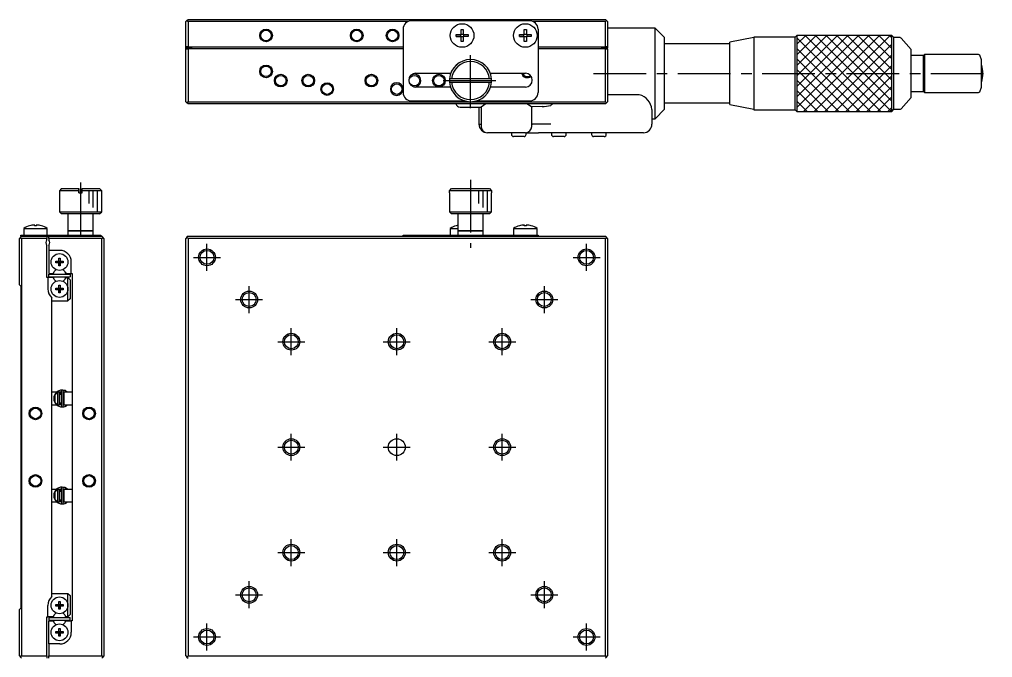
# Model space of a CAD drawing. Extents: x 17 to 494, y 13 to 284.
# Drawn here: x 26.1 to 256.9, y 132.6 to 283.9 of the extents above; entities that cross this region are included whole.
import ezdxf

# ---------------------------------------------------------------- set-up
doc = ezdxf.new("R2010")
doc.units = 0
doc.header["$LTSCALE"] = 10
doc.linetypes.add('CENTER', pattern=[2, 1.25, -0.25, 0.25, -0.25])
doc.layers.get('0').update_dxf_attribs({"linetype": 'CONTINUOUS'})
doc.layers.add('CENTER', color=1, linetype='CENTER')

msp = doc.modelspace()

# ---------------------------------------------------------------- linework, layer by layer
at = {"color": 7, "linetype": 'CONTINUOUS'}
for p, q in [((65.844929, 283.625), (66.094929, 283.875)), ((66.094929, 283.875), (165.094929, 283.875)), ((165.094929, 283.875), (165.344929, 283.625)), ((65.594929, 283.375), (65.844929, 283.625)), ((65.594929, 277.375), (65.594929, 283.375)), ((65.844929, 283.625), (66.094929, 283.375)), ((66.094929, 283.375), (66.094929, 277.375)), ((118.22315, 283.375), (66.094929, 283.375)), ((117.094929, 281.575), (117.094929, 266.575)), ((147.094929, 283.575), (119.094929, 283.575)), ((165.094929, 283.375), (147.966709, 283.375)), ((149.094929, 281.575), (149.094929, 266.575)), ((165.094929, 283.375), (165.344929, 283.625)), ((165.094929, 277.375), (165.094929, 283.375)), ((165.344929, 283.625), (165.594929, 283.375)), ((165.594929, 283.375), (165.594929, 277.375)), ((176.844929, 281.825), (165.594929, 281.825)), ((176.844929, 260.325), (176.844929, 281.825)), ((179.094929, 279.575), (176.844929, 281.825)), ((129.69579, 279.815), (129.69579, 280.335)), ((129.69579, 280.335), (130.834929, 280.335)), ((130.834929, 279.815), (129.69579, 279.815)), ((129.69579, 279.815), (130.765488, 279.815)), ((130.765488, 279.815), (130.765488, 280.335)), ((130.834929, 279.815), (130.765488, 279.815)), ((130.834929, 281.474139), (131.354929, 281.474139)), ((130.834929, 280.335), (130.834929, 281.474139)), ((130.834929, 280.404442), (131.354929, 280.404442)), ((130.834929, 278.675861), (130.834929, 279.815)), ((131.354929, 279.745558), (130.834929, 279.745558)), ((131.354929, 281.474139), (131.354929, 280.335)), ((131.354929, 280.335), (132.494069, 280.335)), ((131.354929, 279.815), (131.354929, 278.675861)), ((132.494069, 279.815), (131.354929, 279.815)), ((131.424371, 279.815), (131.354929, 279.815)), ((131.424371, 280.335), (131.424371, 279.815)), ((132.494069, 279.815), (131.424371, 279.815)), ((132.494069, 280.335), (132.494069, 279.815)), ((144.69579, 279.815), (144.69579, 280.335)), ((144.69579, 280.335), (145.834929, 280.335)), ((145.834929, 279.815), (144.69579, 279.815)), ((144.69579, 279.815), (145.765488, 279.815)), ((145.765488, 279.815), (145.765488, 280.335)), ((145.834929, 279.815), (145.765488, 279.815)), ((145.834929, 281.474139), (146.354929, 281.474139)), ((145.834929, 280.335), (145.834929, 281.474139)), ((145.834929, 280.404442), (146.354929, 280.404442)), ((145.834929, 278.675861), (145.834929, 279.815)), ((146.354929, 279.745558), (145.834929, 279.745558)), ((146.354929, 281.474139), (146.354929, 280.335)), ((146.354929, 280.335), (147.494069, 280.335)), ((146.354929, 279.815), (146.354929, 278.675861)), ((147.494069, 279.815), (146.354929, 279.815)), ((146.424371, 279.815), (146.354929, 279.815)), ((146.424371, 280.335), (146.424371, 279.815)), ((147.494069, 279.815), (146.424371, 279.815)), ((147.494069, 280.335), (147.494069, 279.815)), ((179.094929, 262.575), (179.094929, 279.575)), ((200.294929, 279.575), (194.594929, 278.467032)), ((200.294929, 279.675), (200.294929, 262.475)), ((210.094929, 279.675), (200.294929, 279.675)), ((210.494929, 280.075), (210.094929, 279.675)), ((210.094929, 262.475), (210.094929, 279.675)), ((210.494929, 280.075), (210.494929, 262.075)), ((232.994929, 280.075), (210.494929, 280.075)), ((232.994929, 262.075), (232.994929, 280.075)), ((233.494929, 279.575), (232.994929, 280.075)), ((233.494929, 262.575), (233.494929, 279.575)), ((234.960608, 279.575), (233.494929, 279.575)), ((237.594929, 276.775), (235.18439, 279.474805)), ((66.094929, 277.375), (65.594929, 277.375)), ((65.594929, 277.125), (65.594929, 277.375)), ((65.594929, 277.125), (66.994929, 277.125)), ((65.594929, 276.875), (65.594929, 277.125)), ((66.094929, 277.375), (117.094929, 277.375)), ((66.994929, 276.875), (66.994929, 277.125)), ((131.354929, 278.675861), (130.834929, 278.675861)), ((146.354929, 278.675861), (145.834929, 278.675861)), ((149.094929, 277.375), (165.094929, 277.375)), ((165.594929, 277.125), (164.194929, 277.125)), ((164.194929, 276.875), (164.194929, 277.125)), ((165.594929, 277.375), (165.094929, 277.375)), ((165.594929, 277.375), (165.594929, 277.125)), ((165.594929, 276.875), (165.594929, 277.125)), ((194.594929, 278.075), (179.094929, 278.075)), ((194.594929, 263.682968), (194.594929, 278.467032)), ((65.594929, 264.375), (65.594929, 276.875)), ((65.594929, 276.875), (66.094929, 276.875)), ((66.094929, 276.875), (66.094929, 264.375)), ((117.094929, 276.875), (66.094929, 276.875)), ((165.094929, 276.875), (149.094929, 276.875)), ((165.094929, 264.375), (165.094929, 276.875)), ((165.094929, 276.875), (165.594929, 276.875)), ((165.594929, 276.875), (165.594929, 264.375)), ((237.594929, 265.375), (237.594929, 276.775)), ((240.494929, 275.325), (237.594929, 275.325)), ((240.744929, 275.575), (240.494929, 275.325)), ((240.494929, 266.825), (240.494929, 275.325)), ((240.744929, 275.575), (240.744929, 266.575)), ((253.554725, 275.575), (240.744929, 275.575)), ((254.294929, 274.325), (253.829843, 275.394625)), ((254.294929, 267.825), (254.294929, 274.325)), ((120.094929, 271.125), (128.411181, 271.125)), ((137.778678, 271.125), (146.094929, 271.125)), ((128.341247, 267.825), (120.094929, 267.825)), ((128.612742, 269.775), (128.110955, 269.775)), ((128.110955, 268.975), (128.612742, 268.975)), ((128.110955, 268.975), (138.078904, 268.975)), ((137.577116, 269.775), (128.612742, 269.775)), ((128.612742, 268.975), (137.577116, 268.975)), ((138.078904, 269.775), (137.577116, 269.775)), ((137.577116, 268.975), (138.078904, 268.975)), ((146.094929, 267.825), (137.848612, 267.825)), ((253.829843, 266.755375), (254.294929, 267.825)), ((173.094929, 266.043847), (165.594929, 266.043847)), ((235.18439, 262.675195), (237.594929, 265.375)), ((237.594929, 266.825), (240.494929, 266.825)), ((240.494929, 266.825), (240.744929, 266.575)), ((240.744929, 266.575), (253.554725, 266.575)), ((65.844929, 264.125), (65.594929, 264.375)), ((66.094929, 264.375), (65.844929, 264.125)), ((66.094929, 263.875), (65.844929, 264.125)), ((66.094929, 264.375), (133.094929, 264.375)), ((165.094929, 263.875), (66.094929, 263.875)), ((119.094929, 264.575), (131.694929, 264.575)), ((130.594929, 263.075), (135.594929, 263.075)), ((133.094929, 264.375), (165.094929, 264.375)), ((134.494929, 264.575), (147.094929, 264.575)), ((135.094929, 263.075), (135.094929, 259.025)), ((136.711529, 263.874472), (135.594929, 263.075)), ((135.594929, 263.075), (135.594929, 258.525)), ((147.511009, 263.137746), (146.477676, 263.874916)), ((147.800701, 263.137746), (147.511009, 263.137746)), ((147.511009, 263.137746), (147.511009, 259.025)), ((150.049346, 263.223484), (147.800701, 263.137746)), ((152.130828, 263.530825), (152.094875, 263.514771)), ((152.712019, 263.875), (152.130828, 263.530825)), ((165.344929, 264.125), (165.094929, 264.375)), ((165.344929, 264.125), (165.094929, 263.875)), ((165.594929, 264.375), (165.344929, 264.125)), ((179.094929, 264.075), (194.594929, 264.075)), ((194.594929, 263.682968), (200.294929, 262.575)), ((176.094929, 262.512728), (176.094929, 259.025)), ((176.844929, 260.325), (179.094929, 262.575)), ((200.294929, 262.475), (210.094929, 262.475)), ((210.094929, 262.475), (210.494929, 262.075)), ((210.494929, 262.075), (232.994929, 262.075)), ((232.994929, 262.075), (233.494929, 262.575)), ((233.494929, 262.575), (234.960608, 262.575)), ((135.094929, 259.025), (135.594929, 259.025)), ((147.511009, 259.025), (147.800701, 259.025)), ((147.594929, 258.525), (147.594929, 259.025)), ((152.130828, 259.025), (147.800701, 259.025)), ((176.094929, 260.325), (176.844929, 260.325)), ((146.094929, 257.025), (137.094929, 257.025)), ((142.784269, 257.025), (142.784269, 256.625)), ((146.094929, 257.025), (149.244077, 257.025)), ((146.284269, 256.625), (146.284269, 257.025)), ((155.306254, 257.025), (149.244077, 257.025)), ((152.284269, 257.025), (152.284269, 256.625)), ((159.636381, 257.025), (155.306254, 257.025)), ((155.784269, 256.625), (155.784269, 257.025)), ((173.094929, 257.025), (159.636381, 257.025)), ((161.784269, 257.025), (161.784269, 256.625)), ((165.284269, 256.625), (165.284269, 257.025)), ((174.094929, 257.025), (173.094929, 257.025)), ((145.784269, 256.125), (143.284269, 256.125)), ((155.284269, 256.125), (152.784269, 256.125)), ((164.784269, 256.125), (162.284269, 256.125)), ((36.125, 243.775), (35.625, 243.275)), ((40.225, 243.275), (35.625, 243.275)), ((35.625, 243.275), (35.625, 238.275)), ((36.125, 243.775), (40.225, 243.775)), ((40.225, 243.775), (40.225, 243.275)), ((40.225, 243.275), (40.225, 243.775)), ((40.225, 242.775), (40.225, 243.275)), ((40.225, 243.275), (40.225, 242.775)), ((40.225, 242.775), (41.025, 242.775)), ((41.025, 243.775), (45.125, 243.775)), ((41.025, 243.275), (41.025, 243.775)), ((45.625, 243.275), (41.025, 243.275)), ((41.025, 242.775), (41.025, 243.275)), ((45.625, 243.275), (45.125, 243.775)), ((45.625, 238.275), (45.625, 243.275)), ((128.094929, 242.775), (128.110955, 242.775)), ((128.094929, 242.775), (128.110955, 242.775)), ((128.094929, 242.775), (128.094929, 238.275)), ((128.110955, 243.275), (128.612742, 243.775)), ((138.078904, 243.275), (128.110955, 243.275)), ((128.110955, 242.775), (128.110955, 243.275)), ((128.612742, 243.775), (137.577116, 243.775)), ((128.612742, 243.775), (137.577116, 243.775)), ((137.577116, 243.775), (138.078904, 243.275)), ((138.078904, 243.275), (138.078904, 242.775)), ((138.078904, 242.775), (138.094929, 242.775)), ((138.078904, 242.775), (138.094929, 242.775)), ((138.094929, 238.275), (138.094929, 242.775)), ((35.625, 238.275), (40.625, 238.275)), ((35.625, 238.275), (36.125, 237.775)), ((40.625, 237.775), (36.125, 237.775)), ((37.625, 237.775), (37.625, 233.775)), ((40.625, 238.275), (45.625, 238.275)), ((45.125, 237.775), (40.625, 237.775)), ((43.625, 233.775), (43.625, 237.775)), ((45.125, 237.775), (45.625, 238.275)), ((128.094929, 238.275), (138.094929, 238.275)), ((128.094929, 238.275), (128.594929, 237.775)), ((137.594929, 237.775), (128.594929, 237.775)), ((130.094929, 237.775), (130.094929, 233.775)), ((136.094929, 233.775), (136.094929, 237.775)), ((137.594929, 237.775), (138.094929, 238.275)), ((27.125, 234.317463), (32.725, 234.317463)), ((27.125, 234.317463), (27.125, 232.775)), ((28.525861, 234.968205), (28.522852, 234.974373)), ((29.665, 234.968205), (29.665, 235.161462)), ((30.185, 234.968205), (29.665, 234.968205)), ((30.185, 235.161462), (30.185, 234.968205)), ((31.327148, 234.974373), (31.324139, 234.968205)), ((32.725, 232.775), (32.725, 234.317463)), ((37.625, 233.775), (40.625, 233.775)), ((40.625, 233.775), (37.625, 233.775)), ((37.625, 233.775), (37.625, 232.775)), ((40.625, 233.775), (43.625, 233.775)), ((43.625, 233.775), (40.625, 233.775)), ((43.625, 232.775), (43.625, 233.775)), ((128.294929, 234.317463), (130.094929, 234.317463)), ((128.294929, 234.317463), (128.294929, 232.775)), ((129.69579, 234.968205), (129.692782, 234.974373)), ((129.69579, 234.968205), (129.692782, 234.974373)), ((130.094929, 233.775), (136.094929, 233.775)), ((136.094929, 233.775), (130.094929, 233.775)), ((130.094929, 233.775), (130.094929, 232.775)), ((136.094929, 232.775), (136.094929, 233.775)), ((143.294929, 234.317463), (148.894929, 234.317463)), ((143.294929, 234.317463), (143.294929, 232.775)), ((144.69579, 234.968205), (144.692782, 234.974373)), ((144.69579, 234.968205), (144.692782, 234.974373)), ((145.834929, 234.968205), (145.834929, 235.161462)), ((146.354929, 234.968205), (145.834929, 234.968205)), ((146.354929, 235.161462), (146.354929, 234.968205)), ((147.497077, 234.974373), (147.494069, 234.968205)), ((147.497077, 234.974373), (147.494069, 234.968205)), ((148.894929, 232.775), (148.894929, 234.317463)), ((26.375, 232.225), (26.125, 231.975)), ((26.125, 220.975), (26.125, 231.975)), ((26.375, 232.225), (26.625, 232.475)), ((26.625, 231.975), (26.375, 232.225)), ((26.425, 232.475), (26.425, 232.775)), ((26.425, 232.775), (28.425, 232.775)), ((26.625, 232.475), (26.425, 232.475)), ((26.625, 232.475), (32.625, 232.475)), ((26.625, 231.975), (26.625, 132.975)), ((32.625, 231.975), (26.625, 231.975)), ((28.425, 232.775), (28.675, 232.775)), ((28.675, 232.775), (31.175, 232.775)), ((31.175, 232.775), (43.425, 232.775)), ((32.625, 232.475), (33.125, 232.475)), ((32.625, 232.475), (32.625, 231.975)), ((32.625, 231.636438), (32.625, 231.975)), ((33.125, 232.475), (45.625, 232.475)), ((33.125, 231.975), (33.125, 232.475)), ((33.125, 231.975), (33.125, 231.575)), ((45.625, 231.975), (33.125, 231.975)), ((43.425, 232.775), (45.425, 232.775)), ((45.425, 232.775), (45.425, 232.475)), ((45.625, 232.475), (45.875, 232.225)), ((45.875, 232.225), (45.625, 231.975)), ((45.625, 132.975), (45.625, 231.975)), ((46.125, 231.975), (45.875, 232.225)), ((46.125, 231.975), (46.125, 132.975)), ((65.844929, 232.225), (65.594929, 231.975)), ((65.594929, 132.975), (65.594929, 231.975)), ((66.094929, 232.475), (65.844929, 232.225)), ((66.094929, 231.975), (65.844929, 232.225)), ((66.094929, 232.475), (165.094929, 232.475)), ((165.094929, 231.975), (66.094929, 231.975)), ((66.094929, 231.975), (66.094929, 132.975)), ((117.094929, 232.475), (117.094929, 232.775)), ((117.094929, 232.775), (119.094929, 232.775)), ((119.094929, 232.775), (129.844929, 232.775)), ((129.844929, 232.775), (132.344929, 232.775)), ((132.344929, 232.775), (144.844929, 232.775)), ((144.844929, 232.775), (147.094929, 232.775)), ((147.094929, 232.775), (149.094929, 232.775)), ((149.094929, 232.775), (149.094929, 232.475)), ((165.344929, 232.225), (165.094929, 232.475)), ((165.344929, 232.225), (165.094929, 231.975)), ((165.094929, 132.975), (165.094929, 231.975)), ((165.594929, 231.975), (165.344929, 232.225)), ((165.594929, 231.975), (165.594929, 132.975)), ((32.625, 222.675), (32.625, 230.313562)), ((33.125, 230.375), (33.125, 229.125)), ((35.675, 229.125), (33.125, 229.125)), ((33.125, 229.125), (33.125, 223.675)), ((34.738639, 226.555), (35.445, 226.555)), ((34.738639, 226.195), (34.738639, 226.555)), ((35.445, 226.195), (34.738639, 226.195)), ((35.445, 227.261361), (35.805, 227.261361)), ((35.445, 226.555), (35.445, 227.261361)), ((35.455372, 226.544628), (35.445, 226.555)), ((35.455372, 226.205372), (35.445, 226.195)), ((35.445, 225.488639), (35.445, 226.195)), ((35.455372, 226.205372), (35.455372, 226.544628)), ((35.455372, 226.544628), (35.794628, 226.544628)), ((35.794628, 226.205372), (35.455372, 226.205372)), ((35.794628, 226.544628), (35.805, 226.555)), ((35.794628, 226.544628), (35.794628, 226.205372)), ((35.794628, 226.205372), (35.805, 226.195)), ((35.805, 227.261361), (35.805, 226.555)), ((35.805, 227.261361), (35.805, 226.555)), ((35.805, 226.555), (36.511361, 226.555)), ((35.805, 226.195), (35.805, 225.488639)), ((36.511361, 226.195), (35.805, 226.195)), ((35.805, 225.488639), (35.805, 226.195)), ((36.511361, 226.555), (36.511361, 226.195)), ((38.425, 223.675), (38.425, 226.375)), ((34.080588, 223.675), (34.250185, 223.96875)), ((35.805, 225.488639), (35.445, 225.488639)), ((36.999815, 223.96875), (37.169412, 223.675)), ((32.875, 222.675), (32.625, 222.675)), ((32.875, 222.675), (32.875, 219.975)), ((34.080588, 222.675), (32.875, 222.675)), ((33.125, 223.675), (34.080588, 223.675)), ((33.125, 222.875), (33.125, 223.475)), ((33.125, 223.475), (38.125, 223.475)), ((33.125, 222.875), (38.125, 222.875)), ((34.250185, 222.38125), (34.080588, 222.675)), ((37.169412, 222.675), (36.999815, 222.38125)), ((37.169412, 223.675), (38.425, 223.675)), ((37.625, 222.675), (37.169412, 222.675)), ((37.625, 219.975), (37.625, 222.675)), ((37.625, 222.675), (38.125, 222.175)), ((38.125, 223.475), (38.125, 222.875)), ((38.125, 222.175), (38.125, 217.675)), ((38.425, 223.675), (38.625, 223.675)), ((38.625, 223.675), (38.625, 141.275)), ((26.125, 220.975), (26.475, 220.625)), ((26.475, 220.625), (26.475, 144.325)), ((34.738639, 220.155), (35.445, 220.155)), ((34.738639, 219.795), (34.738639, 220.155)), ((35.445, 219.795), (34.738639, 219.795)), ((35.445, 220.861361), (35.805, 220.861361)), ((35.445, 220.155), (35.445, 220.861361)), ((35.455372, 220.144628), (35.445, 220.155)), ((35.455372, 219.805372), (35.445, 219.795)), ((35.445, 219.088639), (35.445, 219.795)), ((35.455372, 219.805372), (35.455372, 220.144628)), ((35.455372, 220.144628), (35.794628, 220.144628)), ((35.794628, 219.805372), (35.455372, 219.805372)), ((35.794628, 220.144628), (35.805, 220.155)), ((35.794628, 220.144628), (35.794628, 219.805372)), ((35.794628, 219.805372), (35.805, 219.795)), ((35.805, 220.861361), (35.805, 220.155)), ((35.805, 220.861361), (35.805, 220.155)), ((35.805, 220.155), (36.511361, 220.155)), ((35.805, 219.795), (35.805, 219.088639)), ((36.511361, 219.795), (35.805, 219.795)), ((35.805, 219.088639), (35.805, 219.795)), ((36.511361, 220.155), (36.511361, 219.795)), ((37.625, 217.175), (37.625, 219.975)), ((33.825, 147.054062), (33.825, 217.895938)), ((33.825, 217.175), (37.625, 217.175)), ((35.805, 219.088639), (35.445, 219.088639)), ((38.125, 217.675), (37.625, 217.175)), ((34.893488, 195.475), (33.825, 195.475)), ((34.625, 194.891515), (35.125, 195.420683)), ((34.625, 193.058485), (34.625, 194.891515)), ((35.125, 195.475), (35.125, 195.420683)), ((35.625, 195.475), (35.125, 195.475)), ((35.125, 195.420683), (35.125, 192.529317)), ((35.624825, 195.430309), (36.03476, 195.550193)), ((35.625, 192.475), (35.625, 195.475)), ((36.034816, 194.975), (35.625, 194.975)), ((35.825, 195.475), (35.736564, 195.475)), ((35.825, 194.975), (35.825, 195.475)), ((36.034816, 195.791084), (36.034816, 192.241084)), ((36.961311, 195.888382), (36.279198, 196.015229)), ((36.480104, 195.85969), (36.474733, 195.857424)), ((36.513597, 195.872694), (36.480104, 195.85969)), ((36.484816, 192.241084), (36.484816, 195.791084)), ((36.484816, 195.190221), (36.624959, 195.430542)), ((36.625, 194.975), (36.484816, 194.975)), ((36.54769, 195.884011), (36.513597, 195.872694)), ((36.5823, 195.893616), (36.54769, 195.884011)), ((36.617342, 195.901483), (36.5823, 195.893616)), ((36.652729, 195.907595), (36.617342, 195.901483)), ((36.625, 195.475), (36.625, 192.475)), ((38.625, 195.475), (36.625, 195.475)), ((36.688375, 195.911937), (36.652729, 195.907595)), ((36.72419, 195.914496), (36.688375, 195.911937)), ((36.760089, 195.915268), (36.72419, 195.914496)), ((36.795982, 195.91425), (36.760089, 195.915268)), ((36.831781, 195.911445), (36.795982, 195.91425)), ((36.867398, 195.906859), (36.831781, 195.911445)), ((36.902745, 195.900504), (36.867398, 195.906859)), ((36.893643, 195.484397), (36.888253, 195.475)), ((36.899403, 195.494881), (36.893643, 195.484397)), ((37.046883, 195.854112), (36.899062, 195.474982)), ((36.905495, 195.506383), (36.899403, 195.494881)), ((36.937736, 195.892394), (36.902745, 195.900504)), ((36.91188, 195.518829), (36.905495, 195.506383)), ((36.918516, 195.532137), (36.91188, 195.518829)), ((36.92536, 195.54622), (36.918516, 195.532137)), ((36.932367, 195.560987), (36.92536, 195.54622)), ((36.939492, 195.576342), (36.932367, 195.560987)), ((36.972283, 195.88255), (36.937736, 195.892394)), ((36.946688, 195.592185), (36.939492, 195.576342)), ((36.953909, 195.608412), (36.946688, 195.592185)), ((36.961107, 195.624918), (36.953909, 195.608412)), ((36.968236, 195.641596), (36.961107, 195.624918)), ((37.04552, 195.854692), (36.961311, 195.888382)), ((36.975248, 195.658336), (36.968236, 195.641596)), ((37.006302, 195.870995), (36.972283, 195.88255)), ((36.982099, 195.675029), (36.975248, 195.658336)), ((36.988744, 195.691568), (36.982099, 195.675029)), ((36.99514, 195.707844), (36.988744, 195.691568)), ((37.001244, 195.723751), (36.99514, 195.707844)), ((37.007017, 195.739185), (37.001244, 195.723751)), ((37.037964, 195.858498), (37.006302, 195.870995)), ((37.012422, 195.754047), (37.007017, 195.739185)), ((37.017423, 195.768239), (37.012422, 195.754047)), ((37.021988, 195.781668), (37.017423, 195.768239)), ((37.026087, 195.794248), (37.021988, 195.781668)), ((37.029693, 195.805897), (37.026087, 195.794248)), ((37.032783, 195.816538), (37.029693, 195.805897)), ((37.035336, 195.826102), (37.032783, 195.816538)), ((37.037337, 195.834527), (37.035336, 195.826102)), ((37.037259, 195.858645), (37.038719, 195.857925)), ((37.038771, 195.841759), (37.037337, 195.834527)), ((37.626531, 195.475224), (37.037719, 195.85801)), ((37.038719, 195.857925), (37.039604, 195.855858)), ((37.03963, 195.847749), (37.038771, 195.841759)), ((37.039604, 195.855858), (37.039909, 195.852459)), ((37.039909, 195.852459), (37.03963, 195.847749)), ((37.119592, 195.821219), (37.04552, 195.854692)), ((33.825, 192.475), (34.987118, 192.475)), ((35.125, 192.529317), (34.625, 193.058485)), ((35.125, 192.529317), (35.125, 192.475)), ((35.125, 192.475), (35.625, 192.475)), ((36.034751, 192.48229), (35.624871, 192.601509)), ((35.625, 192.975), (36.034816, 192.975)), ((35.825, 192.528188), (35.825, 192.975)), ((36.484816, 192.975), (36.625, 192.975)), ((36.624995, 192.601607), (36.484816, 192.841948)), ((36.625103, 192.509345), (36.484883, 192.481971)), ((36.625, 192.475), (38.625, 192.475)), ((36.984415, 192.153523), (36.985371, 192.153841)), ((36.985371, 192.153841), (36.987998, 192.154722)), ((36.987998, 192.154722), (36.989236, 192.155141)), ((36.989236, 192.155141), (36.990972, 192.155732)), ((36.990972, 192.155732), (36.99275, 192.156344)), ((36.99275, 192.156344), (36.994134, 192.156823)), ((36.994134, 192.156823), (36.995426, 192.157273)), ((36.995426, 192.157273), (36.996895, 192.157789)), ((36.996895, 192.157789), (36.998133, 192.158226)), ((36.998133, 192.158226), (36.999875, 192.158845)), ((36.999875, 192.158845), (37.001282, 192.159349)), ((37.001282, 192.159349), (37.0027, 192.15986)), ((37.0027, 192.15986), (37.003964, 192.160319)), ((37.003964, 192.160319), (37.037964, 192.173671)), ((37.037259, 192.173524), (37.037056, 192.174009)), ((37.037964, 192.173671), (37.037259, 192.173524)), ((37.037821, 192.174202), (37.05867, 192.183151)), ((34.893488, 172.475), (33.825, 172.475)), ((34.625, 171.891515), (35.125, 172.420683)), ((34.625, 170.058485), (34.625, 171.891515)), ((35.125, 172.475), (35.125, 172.420683)), ((35.625, 172.475), (35.125, 172.475)), ((35.125, 172.420683), (35.125, 169.529317)), ((35.624825, 172.430309), (36.03476, 172.550193)), ((35.625, 169.475), (35.625, 172.475)), ((36.034816, 171.975), (35.625, 171.975)), ((35.825, 172.475), (35.736564, 172.475)), ((35.825, 171.975), (35.825, 172.475)), ((36.034816, 172.791084), (36.034816, 169.241084)), ((36.961311, 172.888382), (36.279198, 173.015229)), ((36.480104, 172.85969), (36.474733, 172.857424)), ((36.513597, 172.872694), (36.480104, 172.85969)), ((36.484816, 169.241084), (36.484816, 172.791084)), ((36.484816, 172.190221), (36.624959, 172.430542)), ((36.625, 171.975), (36.484816, 171.975)), ((36.54769, 172.884011), (36.513597, 172.872694)), ((36.5823, 172.893616), (36.54769, 172.884011)), ((36.617342, 172.901483), (36.5823, 172.893616)), ((36.652729, 172.907595), (36.617342, 172.901483)), ((36.625, 172.475), (36.625, 169.475)), ((38.625, 172.475), (36.625, 172.475)), ((36.688375, 172.911937), (36.652729, 172.907595)), ((36.72419, 172.914496), (36.688375, 172.911937)), ((36.760089, 172.915268), (36.72419, 172.914496)), ((36.795982, 172.91425), (36.760089, 172.915268)), ((36.831781, 172.911445), (36.795982, 172.91425)), ((36.867398, 172.906859), (36.831781, 172.911445)), ((36.902745, 172.900504), (36.867398, 172.906859)), ((36.893643, 172.484397), (36.888253, 172.475)), ((36.899403, 172.494881), (36.893643, 172.484397)), ((37.047579, 172.852992), (36.899062, 172.474982)), ((36.905495, 172.506383), (36.899403, 172.494881)), ((36.937736, 172.892394), (36.902745, 172.900504)), ((36.91188, 172.518829), (36.905495, 172.506383)), ((36.918516, 172.532137), (36.91188, 172.518829)), ((36.92536, 172.54622), (36.918516, 172.532137)), ((36.932367, 172.560987), (36.92536, 172.54622)), ((36.939492, 172.576342), (36.932367, 172.560987)), ((36.972283, 172.88255), (36.937736, 172.892394)), ((36.946688, 172.592185), (36.939492, 172.576342)), ((36.953909, 172.608412), (36.946688, 172.592185)), ((36.961107, 172.624918), (36.953909, 172.608412)), ((36.968236, 172.641596), (36.961107, 172.624918)), ((37.119592, 172.821219), (36.961311, 172.888382)), ((36.975248, 172.658336), (36.968236, 172.641596)), ((37.006302, 172.870995), (36.972283, 172.88255)), ((36.982099, 172.675029), (36.975248, 172.658336)), ((36.988744, 172.691568), (36.982099, 172.675029)), ((36.99514, 172.707844), (36.988744, 172.691568)), ((37.001244, 172.723751), (36.99514, 172.707844)), ((37.007017, 172.739185), (37.001244, 172.723751)), ((37.037964, 172.858498), (37.006302, 172.870995)), ((37.012422, 172.754047), (37.007017, 172.739185)), ((37.017423, 172.768239), (37.012422, 172.754047)), ((37.021988, 172.781668), (37.017423, 172.768239)), ((37.026087, 172.794248), (37.021988, 172.781668)), ((37.029693, 172.805897), (37.026087, 172.794248)), ((37.032783, 172.816538), (37.029693, 172.805897)), ((37.035336, 172.826102), (37.032783, 172.816538)), ((37.037337, 172.834527), (37.035336, 172.826102)), ((37.037259, 172.858645), (37.038719, 172.857925)), ((37.038771, 172.841759), (37.037337, 172.834527)), ((37.626531, 172.475224), (37.037719, 172.85801)), ((37.038719, 172.857925), (37.039604, 172.855858)), ((37.03963, 172.847749), (37.038771, 172.841759)), ((37.039604, 172.855858), (37.039909, 172.852459)), ((37.039909, 172.852459), (37.03963, 172.847749)), ((37.046883, 172.854112), (37.047579, 172.852992)), ((33.825, 169.475), (34.987118, 169.475)), ((35.125, 169.529317), (34.625, 170.058485)), ((35.125, 169.529317), (35.125, 169.475)), ((35.125, 169.475), (35.625, 169.475)), ((36.034751, 169.48229), (35.624871, 169.601509)), ((35.625, 169.975), (36.034816, 169.975)), ((35.825, 169.528188), (35.825, 169.975)), ((36.484816, 169.975), (36.625, 169.975)), ((36.624995, 169.601607), (36.484816, 169.841948)), ((36.625103, 169.509345), (36.484883, 169.481971)), ((36.625, 169.475), (38.625, 169.475)), ((36.984415, 169.153523), (36.985371, 169.153841)), ((36.985371, 169.153841), (36.987998, 169.154722)), ((36.987998, 169.154722), (36.989236, 169.155141)), ((36.989236, 169.155141), (36.990972, 169.155732)), ((36.990972, 169.155732), (36.99275, 169.156344)), ((36.99275, 169.156344), (36.994134, 169.156823)), ((36.994134, 169.156823), (36.995426, 169.157273)), ((36.995426, 169.157273), (36.996895, 169.157789)), ((36.996895, 169.157789), (36.998133, 169.158226)), ((36.998133, 169.158226), (36.999875, 169.158845)), ((36.999875, 169.158845), (37.001282, 169.159349)), ((37.001282, 169.159349), (37.0027, 169.15986)), ((37.0027, 169.15986), (37.003964, 169.160319)), ((37.003964, 169.160319), (37.037964, 169.173671)), ((37.037259, 169.173524), (37.037056, 169.174009)), ((37.037964, 169.173671), (37.037259, 169.173524)), ((37.037821, 169.174202), (37.05867, 169.183151)), ((33.825, 147.775), (37.625, 147.775)), ((37.625, 144.975), (37.625, 147.775)), ((37.625, 147.775), (38.125, 147.275)), ((35.445, 145.861361), (35.805, 145.861361)), ((35.445, 145.155), (35.445, 145.861361)), ((35.805, 145.861361), (35.805, 145.155)), ((35.805, 145.861361), (35.805, 145.155)), ((38.125, 147.275), (38.125, 142.775)), ((26.475, 144.325), (26.125, 143.975)), ((26.125, 132.975), (26.125, 143.975)), ((32.875, 142.275), (32.875, 144.975)), ((34.738639, 145.155), (35.445, 145.155)), ((34.738639, 144.795), (34.738639, 145.155)), ((35.445, 144.795), (34.738639, 144.795)), ((35.455372, 145.144628), (35.445, 145.155)), ((35.455372, 144.805372), (35.445, 144.795)), ((35.445, 144.088639), (35.445, 144.795)), ((35.805, 144.088639), (35.445, 144.088639)), ((35.455372, 144.805372), (35.455372, 145.144628)), ((35.455372, 145.144628), (35.794628, 145.144628)), ((35.794628, 144.805372), (35.455372, 144.805372)), ((35.794628, 145.144628), (35.805, 145.155)), ((35.794628, 145.144628), (35.794628, 144.805372)), ((35.794628, 144.805372), (35.805, 144.795)), ((35.805, 145.155), (36.511361, 145.155)), ((35.805, 144.795), (35.805, 144.088639)), ((36.511361, 144.795), (35.805, 144.795)), ((35.805, 144.088639), (35.805, 144.795)), ((36.511361, 145.155), (36.511361, 144.795)), ((37.625, 142.275), (37.625, 144.975)), ((32.625, 142.275), (32.875, 142.275)), ((32.625, 132.975), (32.625, 142.275)), ((34.080588, 142.275), (32.875, 142.275)), ((33.125, 142.075), (38.125, 142.075)), ((33.125, 142.075), (33.125, 141.475)), ((33.125, 141.475), (38.125, 141.475)), ((33.125, 141.275), (34.080588, 141.275)), ((33.125, 135.825), (33.125, 141.275)), ((34.250185, 142.56875), (34.080588, 142.275)), ((34.080588, 141.275), (34.250185, 140.98125)), ((37.169412, 142.275), (36.999815, 142.56875)), ((36.999815, 140.98125), (37.169412, 141.275)), ((37.625, 142.275), (37.169412, 142.275)), ((37.169412, 141.275), (38.425, 141.275)), ((38.125, 142.775), (37.625, 142.275)), ((38.125, 141.475), (38.125, 142.075)), ((38.425, 141.275), (38.425, 138.575)), ((38.625, 141.275), (38.425, 141.275)), ((34.738639, 138.755), (35.445, 138.755)), ((34.738639, 138.395), (34.738639, 138.755)), ((35.445, 139.461361), (35.805, 139.461361)), ((35.445, 138.755), (35.445, 139.461361)), ((35.455372, 138.744628), (35.445, 138.755)), ((35.455372, 138.405372), (35.455372, 138.744628)), ((35.455372, 138.744628), (35.794628, 138.744628)), ((35.794628, 138.744628), (35.805, 138.755)), ((35.794628, 138.744628), (35.794628, 138.405372)), ((35.805, 139.461361), (35.805, 138.755)), ((35.805, 139.461361), (35.805, 138.755)), ((35.805, 138.755), (36.511361, 138.755)), ((36.511361, 138.755), (36.511361, 138.395)), ((35.445, 138.395), (34.738639, 138.395)), ((35.455372, 138.405372), (35.445, 138.395)), ((35.445, 137.688639), (35.445, 138.395)), ((35.805, 137.688639), (35.445, 137.688639)), ((35.794628, 138.405372), (35.455372, 138.405372)), ((35.794628, 138.405372), (35.805, 138.395)), ((35.805, 138.395), (35.805, 137.688639)), ((36.511361, 138.395), (35.805, 138.395)), ((35.805, 137.688639), (35.805, 138.395)), ((33.125, 135.825), (33.125, 132.975)), ((35.675, 135.825), (33.125, 135.825)), ((26.125, 132.975), (26.375, 132.725)), ((26.375, 132.725), (26.625, 132.975)), ((26.625, 132.475), (26.375, 132.725)), ((26.625, 132.975), (32.625, 132.975)), ((32.625, 132.975), (32.625, 132.475)), ((33.125, 132.975), (45.625, 132.975)), ((33.125, 132.475), (33.125, 132.975)), ((45.625, 132.975), (45.875, 132.725)), ((45.875, 132.725), (45.625, 132.475)), ((46.125, 132.975), (45.875, 132.725)), ((65.594929, 132.975), (65.844929, 132.725)), ((66.094929, 132.975), (65.844929, 132.725)), ((65.844929, 132.725), (66.094929, 132.475)), ((66.094929, 132.975), (165.094929, 132.975)), ((165.344929, 132.725), (165.094929, 132.975)), ((165.094929, 132.475), (165.344929, 132.725)), ((165.344929, 132.725), (165.594929, 132.975))]:
    msp.add_line(p, q, dxfattribs=at)
at = {"color": 3, "linetype": 'CONTINUOUS'}
for p, q in [((210.494929, 277.994929), (212.5, 280)), ((210.494929, 275.494929), (215, 280)), ((210.494929, 272.994929), (217.5, 280)), ((210.494929, 270.494929), (220, 280)), ((210.494929, 267.994929), (222.5, 280)), ((210.494929, 265.494929), (225, 280)), ((210.494929, 262.994929), (227.5, 280)), ((210.494929, 279.505071), (227.925, 262.075)), ((212.075, 262.075), (230, 280)), ((212.425, 280.075), (212.5, 280)), ((212.5, 280), (212.575, 280.075)), ((212.5, 280), (230.425, 262.075)), ((214.575, 262.075), (232.5, 280)), ((214.925, 280.075), (215, 280)), ((215, 280), (215.075, 280.075)), ((215, 280), (232.925, 262.075)), ((217.425, 280.075), (217.5, 280)), ((217.5, 280), (217.575, 280.075)), ((217.5, 280), (232.994929, 264.505071)), ((219.925, 280.075), (220, 280)), ((220, 280), (220.075, 280.075)), ((220, 280), (232.994929, 267.005071)), ((222.425, 280.075), (222.5, 280)), ((222.5, 280), (222.575, 280.075)), ((222.5, 280), (232.994929, 269.505071)), ((224.925, 280.075), (225, 280)), ((225, 280), (225.075, 280.075)), ((225, 280), (232.994929, 272.005071)), ((227.425, 280.075), (227.5, 280)), ((227.5, 280), (227.575, 280.075)), ((227.5, 280), (232.994929, 274.505071)), ((229.925, 280.075), (230, 280)), ((230, 280), (230.075, 280.075)), ((230, 280), (232.994929, 277.005071)), ((232.425, 280.075), (232.5, 280)), ((232.5, 280), (232.575, 280.075)), ((232.5, 280), (232.994929, 279.505071)), ((210.494929, 277.005071), (225.425, 262.075)), ((217.075, 262.075), (232.994929, 277.994929)), ((219.575, 262.075), (232.994929, 275.494929)), ((210.494929, 274.505071), (222.925, 262.075)), ((222.075, 262.075), (232.994929, 272.994929)), ((210.494929, 272.005071), (220.425, 262.075)), ((224.575, 262.075), (232.994929, 270.494929)), ((210.494929, 269.505071), (217.925, 262.075)), ((227.075, 262.075), (232.994929, 267.994929)), ((210.494929, 267.005071), (215.425, 262.075)), ((229.575, 262.075), (232.994929, 265.494929)), ((210.494929, 264.505071), (212.925, 262.075)), ((232.075, 262.075), (232.994929, 262.994929)), ((42.625, 240.275), (42.625, 243.275)), ((43.625, 239.275), (43.625, 243.275)), ((44.625, 238.275), (44.625, 243.275)), ((135.094929, 240.275), (135.094929, 243.275)), ((136.094929, 239.275), (136.094929, 243.275)), ((137.094929, 238.275), (137.094929, 243.275))]:
    msp.add_line(p, q, dxfattribs=at)
for centre, radius in [((84.594929, 280.075), 1.5), ((106.094929, 280.075), 1.5), ((114.594929, 280.075), 1.5), ((84.594929, 271.575), 1.5), ((88.094929, 269.375), 1.5), ((94.594929, 269.375), 1.5), ((109.594929, 269.375), 1.5), ((125.594929, 269.375), 1.5), ((99.094929, 267.375), 1.5), ((70.594929, 227.475), 2), ((160.594929, 227.475), 2), ((80.594929, 217.475), 2), ((150.594929, 217.475), 2), ((90.594929, 207.475), 2), ((115.594929, 207.475), 2), ((140.594929, 207.475), 2), ((29.925, 190.475), 1.5), ((42.625, 190.475), 1.5), ((90.594929, 182.475), 2), ((140.594929, 182.475), 2), ((29.925, 174.475), 1.5), ((42.625, 174.475), 1.5), ((90.594929, 157.475), 2), ((115.594929, 157.475), 2), ((140.594929, 157.475), 2), ((80.594929, 147.475), 2), ((150.594929, 147.475), 2), ((70.594929, 137.475), 2), ((160.594929, 137.475), 2)]:
    msp.add_circle(centre, radius, dxfattribs=at)
at = {"color": 7, "linetype": 'CONTINUOUS'}
for centre, radius in [((131.094929, 280.075), 2.8), ((146.094929, 280.075), 2.8), ((84.594929, 280.075), 1.25), ((106.094929, 280.075), 1.25), ((114.594929, 280.075), 1.25), ((84.594929, 271.575), 1.25), ((88.094929, 269.375), 1.25), ((94.594929, 269.375), 1.25), ((109.594929, 269.375), 1.25), ((119.794929, 269.375), 1.25), ((125.594929, 269.375), 1.25), ((99.094929, 267.375), 1.25), ((115.594929, 267.375), 1.25), ((70.594929, 227.475), 1.65), ((160.594929, 227.475), 1.65), ((35.625, 226.375), 2), ((35.625, 219.975), 2), ((80.594929, 217.475), 1.65), ((150.594929, 217.475), 1.65), ((90.594929, 207.475), 1.65), ((115.594929, 207.475), 1.65), ((140.594929, 207.475), 1.65), ((29.925, 190.475), 1.25), ((42.625, 190.475), 1.25), ((90.594929, 182.475), 1.65), ((115.594929, 182.475), 2), ((140.594929, 182.475), 1.65), ((29.925, 174.475), 1.25), ((42.625, 174.475), 1.25), ((90.594929, 157.475), 1.65), ((115.594929, 157.475), 1.65), ((140.594929, 157.475), 1.65), ((80.594929, 147.475), 1.65), ((150.594929, 147.475), 1.65), ((35.625, 144.975), 2), ((35.625, 138.575), 2), ((70.594929, 137.475), 1.65), ((160.594929, 137.475), 1.65)]:
    msp.add_circle(centre, radius, dxfattribs=at)
for centre, radius, start, end in [((119.094929, 281.575), 2, 90, 180), ((147.094929, 281.575), 2, 0, 90), ((234.960608, 279.275), 0.3, 41.7603, 90), ((253.554725, 275.275), 0.3, 23.5, 90), ((133.094929, 269.375), 5, 4.588566, 175.411434), ((133.094929, 269.375), 4.5, 5.099689, 174.900311), ((247.594929, 271.075), 7, 0, 16.834981), ((120.094929, 269.475), 1.65, 90, 270), ((146.594929, 271.575), 1.25, 201.100196, 306.176078), ((146.094929, 269.475), 1.65, 270, 90), ((247.594929, 271.075), 7, 343.165019, 0), ((133.094929, 269.375), 5, 175.411434, 184.588566), ((133.094929, 269.375), 5, 184.588566, 355.411434), ((133.094929, 269.375), 4.5, 185.099689, 354.900311), ((133.094929, 269.375), 5, 355.411434, 4.588566), ((119.094929, 266.575), 2, 180, 270), ((147.094929, 266.575), 2, 270, 0), ((172.145605, 262.197368), 3.961896, 4.565473, 76.136255), ((253.554725, 266.875), 0.3, 270, 336.5), ((130.594929, 264.075), 1, 191.536959, 270), ((149.906412, 271.555101), 8.332843, 270.982843, 285.226234), ((234.960608, 262.875), 0.3, 270, 318.2397), ((137.094929, 259.025), 2, 180, 270), ((137.094929, 258.525), 1.5, 180, 270), ((146.094929, 258.525), 1.5, 270, 0), ((174.094929, 259.025), 2, 270, 0), ((143.284269, 256.625), 0.5, 180, 270), ((145.784269, 256.625), 0.5, 270, 0), ((152.784269, 256.625), 0.5, 180, 270), ((155.284269, 256.625), 0.5, 270, 0), ((162.284269, 256.625), 0.5, 180, 270), ((164.784269, 256.625), 0.5, 270, 0), ((29.925, 230.175), 5, 106.285843, 124.055798), ((29.925, 230.175), 4.993235, 92.984767, 106.272555), ((29.925, 230.175), 4.993235, 73.727445, 87.015233), ((29.925, 230.175), 5, 55.944202, 73.714157), ((131.094929, 230.175), 5, 106.285843, 124.055798), ((131.094929, 230.175), 4.993235, 101.552804, 106.272555), ((146.094929, 230.175), 5, 106.285843, 124.055798), ((146.094929, 230.175), 4.993235, 92.984767, 106.272555), ((146.094929, 230.175), 4.993235, 73.727445, 87.015233), ((146.094929, 230.175), 5, 55.944202, 73.714157), ((33.375, 230.975), 1, 138.590378, 221.409622), ((32.325, 230.975), 1, 323.130102, 36.869898), ((35.675, 226.375), 2.75, 0, 90), ((35.625, 223.174999), 1.5875, 149.999969, 169.10691), ((35.625, 223.175), 1.5875, 135, 150), ((35.74, 223.06019), 1.75, 121.886504, 135.004406), ((35.625, 223.174999), 1.5875, 120.433182, 134.999974), ((35.625, 223.174999), 1.5875, 45.000026, 59.566818), ((35.51, 223.06019), 1.75, 44.995594, 58.113496), ((35.625, 223.175), 1.5875, 30, 45), ((35.625, 223.174999), 1.5875, 10.89309, 30.000031), ((35.625, 223.174999), 1.5875, 190.893016, 210), ((35.625, 223.175), 1.5875, 210, 225), ((35.625, 223.174999), 1.5875, 224.999974, 239.566737), ((35.74, 223.28981), 1.75, 224.995594, 238.113496), ((35.625, 223.174999), 1.5875, 300.433263, 315.000026), ((35.51, 223.28981), 1.75, 301.886504, 315.004406), ((35.625, 223.175), 1.5875, 315, 330), ((35.625, 223.174999), 1.5875, 330.000031, 349.106984), ((35.625, 219.975), 2.75, 180, 229.114807), ((36.259894, 194.016122), 1.999256, 90.7244, 269.309621), ((36.259816, 195.791084), 0.225, 0, 180), ((36.259816, 192.241084), 0.225, 180, 0), ((36.258182, 194.021113), 2.004326, 270.74954, 309.511687), ((36.259894, 171.016122), 1.999256, 90.7244, 269.309621), ((36.259816, 172.791084), 0.225, 0, 180), ((36.259816, 169.241084), 0.225, 180, 0), ((36.258182, 171.021113), 2.004326, 270.74954, 309.511687), ((35.625, 144.975), 2.75, 130.885193, 180), ((35.625, 141.775001), 1.5875, 120.433263, 135.000026), ((35.74, 141.66019), 1.75, 121.886504, 135.004406), ((35.625, 141.775001), 1.5875, 44.999974, 59.566737), ((35.51, 141.66019), 1.75, 44.995594, 58.113496), ((35.625, 141.775001), 1.5875, 150.000031, 169.106984), ((35.625, 141.775001), 1.5875, 190.89309, 210.000031), ((35.625, 141.775), 1.5875, 135, 150), ((35.625, 141.775), 1.5875, 210, 225), ((35.625, 141.775), 1.5875, 30, 45), ((35.625, 141.775), 1.5875, 315, 330), ((35.625, 141.775001), 1.5875, 10.893016, 30), ((35.625, 141.775001), 1.5875, 330, 349.10691), ((35.74, 141.88981), 1.75, 224.995594, 238.113496), ((35.625, 141.775001), 1.5875, 225.000026, 239.566818), ((35.675, 138.575), 2.75, 270, 0), ((35.625, 141.775001), 1.5875, 300.433182, 314.999974), ((35.51, 141.88981), 1.75, 301.886504, 315.004406)]:
    msp.add_arc(centre, radius, start, end, dxfattribs=at)
at = {"color": 3, "linetype": 'CONTINUOUS'}
for centre, start, end in [((119.794929, 269.375), 90, 131.554407), ((119.794929, 269.375), 265.315491, 90), ((146.594929, 271.575), 197.457603, 306.321209), ((115.594929, 267.375), 90, 0), ((115.594929, 267.375), 0, 90)]:
    msp.add_arc(centre, 1.5, start, end, dxfattribs=at)
at = {"layer": 'CENTER', "color": 1, "linetype": 'CENTER'}
for p, q in [((133.094929, 262.875), (133.094929, 275.875)), ((162.26, 271.075), (256.88, 271.075)), ((126.594929, 269.375), (139.594929, 269.375)), ((40.625, 245.22), (40.625, 230.91)), ((133.094929, 245.86), (133.094929, 229.73)), ((70.594929, 224.275), (70.594929, 230.675)), ((160.594929, 224.275), (160.594929, 230.675)), ((67.394929, 227.475), (73.794929, 227.475)), ((157.394929, 227.475), (163.794929, 227.475)), ((80.594929, 214.275), (80.594929, 220.675)), ((150.594929, 214.275), (150.594929, 220.675)), ((77.394929, 217.475), (83.794929, 217.475)), ((147.394929, 217.475), (153.794929, 217.475)), ((90.594929, 204.275), (90.594929, 210.675)), ((115.594929, 204.275), (115.594929, 210.675)), ((140.594929, 204.275), (140.594929, 210.675)), ((87.394929, 207.475), (93.794929, 207.475)), ((112.394929, 207.475), (118.794929, 207.475)), ((137.394929, 207.475), (143.794929, 207.475)), ((90.594929, 179.275), (90.594929, 185.675)), ((115.594929, 179.275), (115.594929, 185.675)), ((140.594929, 179.275), (140.594929, 185.675)), ((87.394929, 182.475), (93.794929, 182.475)), ((112.394929, 182.475), (118.794929, 182.475)), ((137.394929, 182.475), (143.794929, 182.475)), ((90.594929, 154.275), (90.594929, 160.675)), ((115.594929, 154.275), (115.594929, 160.675)), ((140.594929, 154.275), (140.594929, 160.675)), ((87.394929, 157.475), (93.794929, 157.475)), ((112.394929, 157.475), (118.794929, 157.475)), ((137.394929, 157.475), (143.794929, 157.475)), ((80.594929, 144.275), (80.594929, 150.675)), ((150.594929, 144.275), (150.594929, 150.675)), ((77.394929, 147.475), (83.794929, 147.475)), ((147.394929, 147.475), (153.794929, 147.475)), ((70.594929, 134.275), (70.594929, 140.675)), ((160.594929, 134.275), (160.594929, 140.675)), ((67.394929, 137.475), (73.794929, 137.475)), ((157.394929, 137.475), (163.794929, 137.475))]:
    msp.add_line(p, q, dxfattribs=at)

doc.saveas('drawing.dxf')
